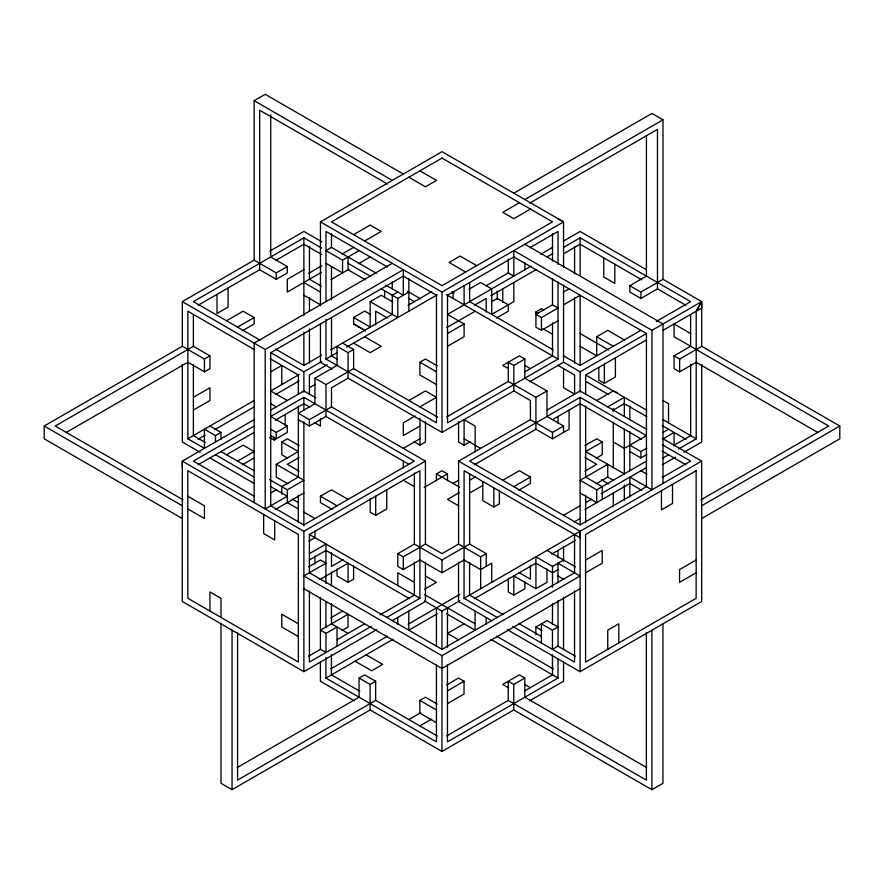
<?xml version="1.0" encoding="UTF-8"?>
<svg xmlns="http://www.w3.org/2000/svg" width="884" height="884" viewBox="0 0 884 884"><rect width="100%" height="100%" fill="white"/><g stroke="black" fill="none" stroke-linecap="round" stroke-linejoin="round"><path stroke-width="1.33" d="M480.675 588.722L480.62 556.854L458.575 544.058L458.575 461.117L580.125 531.295L580.07 537.715L464.1 470.697L464.045 598.313L497.361 617.551M678.757 448.895L696.205 438.829L696.205 311.234L701.675 301.632L663 279.3L640.9 292.063L629.85 285.687L629.85 292.063L640.9 298.438L657.475 288.869L685.885 305.278M696.205 311.234L701.675 301.632L701.73 308.041L662.901 330.395M182.27 518.51L44.2 438.796L44.2 426.033L182.325 346.285L182.325 301.632L254.15 260.161L254.15 100.665L265.2 94.29L403.325 174.037M269.885 251.078L303.875 231.453L321.754 241.774M320.45 305.82L320.45 221.884L442.055 151.672L563.55 221.884L563.55 267.288M321.632 248.084L303.875 237.829L193.375 301.632L260.073 340.141M442.055 158.059L331.5 221.884L442 285.676L552.555 221.851L442 158.081M198.104 305.278L259.675 269.731L276.25 279.3L287.3 272.924L287.3 266.537L270.725 256.968L270.725 114.898M275.465 260.614L303.875 244.216L321.632 254.47M254.15 260.161L276.25 272.924L287.3 266.537M353.6 234.647L370.175 225.077L381.225 231.453L364.65 241.023M303.875 269.731L287.3 279.3L287.3 292.063L321.4 272.371M226.525 320.77L243.1 311.201L254.15 317.577L254.15 323.964L242.315 330.793M308.693 273.333L321.787 265.775M342.02 254.095L353.92 247.222M66.002 432.585L187.85 362.241L204.425 371.81L209.95 368.617L209.95 355.854L193.375 346.285L55.25 426.033L183.021 499.803M331.5 233.73L331.5 247.398L325.975 250.592L342.55 260.161L359.611 250.316M237.575 327.146L254.15 317.577M303.93 295.223L320.45 304.825M330.947 279.62L348.86 269.277M358.418 263.763L370.352 256.868M182.325 346.285L204.425 359.048L209.95 355.854M392.275 263.355L254.15 343.091L254.15 502.587M513.88 193.143L651.95 113.428L663 119.804L663 279.3M182.325 301.632L265.2 349.478L403.325 269.731L403.325 295.245L385.965 285.223M519.35 202.745L502.775 212.315L513.825 218.691L530.4 209.121M524.93 199.519L663 119.804M193.375 397.325L209.95 387.756L209.95 400.518L193.375 410.088M529.704 203.143L657.475 129.373L657.475 288.869M370.175 327.146L370.175 301.632L381.225 295.256L392.861 301.963M365.435 330.793L353.6 323.964L353.6 317.455L364.65 311.069L370.573 314.494M397.8 292.063L392.275 295.245L392.275 314.395L330.715 349.931M270.725 371.81L281.775 365.423L281.775 384.573M370.175 301.632L397.8 317.577L397.8 298.438L408.85 292.063M321.632 355.169L303.875 365.423L275.465 349.025M408.065 305.267L431.79 291.565M558.025 218.691L563.55 221.884L442 292.063L320.45 221.884M254.15 349.478L187.85 311.201L187.85 438.796L253.752 400.75M299.223 374.496L270.725 390.949L287.3 400.518M270.504 352.539L303.875 371.81L321.533 361.611M269.697 437.469L274.117 440.022L287.3 432.409L287.3 426.033L270.725 416.463L303.875 397.325L414.375 461.117L303.875 524.919L270.725 505.781L270.725 352.661L403.325 276.106L436.475 295.245L436.475 422.839L325.975 359.048L337.312 352.495M346.616 347.125L437.26 294.792M198.115 439.249L205.21 435.149M214.69 429.679L253.752 407.126M275.465 394.584L299.19 380.893M327.157 364.738L309.4 374.993L309.4 394.131M491.725 582.335L491.725 563.196L480.62 569.605L464.045 560.036L442 572.766L419.9 560.003L403.325 569.572L397.8 566.39L397.8 553.627L403.325 556.821L425.425 544.058L425.425 461.117L331.5 406.894L309.4 419.657L298.35 413.27L314.925 403.701L314.925 378.186L337.025 365.423L337.025 346.285L348.075 352.672L353.6 349.478L353.6 368.617L437.348 416.972M529.615 247.852L558.025 231.453L558.025 264.261M187.85 438.796L204.425 448.365L204.425 429.226L215.475 435.602L221 432.42L221 439.249M469.039 289.212L480.675 282.493L491.725 288.869L491.725 314.395L513.825 301.632L513.825 282.493M253.83 419.845L182.325 461.117L182.325 467.503M270.504 410.209L303.875 390.949L315.71 397.778M309.4 387.756L315.323 384.341M485.979 285.808L508.62 272.736M540.798 254.161L552.721 247.277M563.439 241.089L580.125 231.453L646.06 269.521M253.752 426.265L193.375 461.117L253.752 495.979M314.925 378.186L325.975 384.562L353.6 368.617M531.185 266.084L447.525 314.395L464.1 323.953L464.1 336.716L447.525 346.285M546.975 256.968L552.898 253.553M563.55 247.398L580.125 237.829L690.625 301.632L656.293 321.456M198.115 464.763L253.752 432.641M275.222 420.254L303.875 403.701L309.4 406.894M458.575 461.117L530.4 419.657L530.4 400.518L513.825 390.949L442 432.409L348.075 378.186L331.5 387.756L331.5 406.894M474.365 305.278L486.2 298.438L486.2 312.107M490.94 295.709L535.925 269.731M563.55 253.785L580.125 244.216L641.74 279.786M226.525 454.741L243.1 445.171L254.15 451.558L237.575 461.128M446.74 327.599L475.15 311.201M491.327 301.864L497.25 298.438L508.3 304.825L508.3 311.201L496.465 318.03M270.327 428.994L276.25 432.409L287.3 426.033M447.525 333.522L464.1 323.953M242.315 464.774L254.15 457.934M287.698 458.166L281.775 454.741L281.775 441.989L287.3 438.796L299.135 445.624M298.35 419.657L309.4 426.033L325.975 416.463L408.85 464.31M436.475 384.562L419.9 374.993L419.9 362.241L425.425 359.048L437.26 365.877M563.55 292.063L569.473 288.648M558.025 320.77L541.45 330.34L535.925 327.146L535.925 311.919L541.45 308.737L543.815 310.096M287.853 483.769L276.25 477.073L276.25 464.31L298.35 451.558L281.775 441.989M552.5 304.814L535.925 314.384L541.45 317.577L558.025 308.008L552.5 304.814L552.5 278.847M299.135 457.481L287.3 464.31L299.135 471.15M563.55 304.825L580.125 295.256L580.125 365.092M408.85 400.518L425.425 390.949L436.475 397.325L419.9 406.894M270.327 493.25L276.25 489.835M629.85 285.687L646.425 276.117L646.425 135.418M269.543 479.581L287.3 489.835L303.875 480.266L276.25 464.31M415.16 416.01L403.325 422.85L403.325 435.602L419.9 426.033M446.74 416.916L508.3 381.38L508.3 362.241L513.825 365.423L524.875 359.048L524.875 378.186L546.975 390.949L546.975 416.463L563.55 426.033L563.55 432.409M275.465 509.427L303.875 493.018M524.875 371.81L552.5 355.854L552.5 322.771M332.285 509.427L320.45 502.587L320.45 496.211L331.5 489.835L348.075 499.405M403.325 448.365L419.955 438.762M558.025 282.029L558.025 359.048L447.525 422.839L447.525 295.245L513.825 256.968L646.425 333.522L646.425 486.642L580.125 524.919L469.625 461.117L580.125 397.325L646.425 435.602L624.325 448.365L613.275 441.978M580.125 346.285L596.7 355.854L596.7 336.716L607.75 330.34L624.325 339.909M413.977 441.691L419.955 445.138L425.48 441.956L425.48 421.657M529.56 381.855L563.55 362.241L563.55 285.178M640.9 330.34L580.125 365.423L563.395 355.777M376.562 629.684L303.875 671.652L182.27 601.44L182.325 461.117L303.875 531.295L425.425 461.117M508.3 381.38L535.925 397.325L546.975 390.949M563.484 362.197L580.125 371.81L646.856 333.279M508.3 259.244L508.3 272.924L513.825 276.106L513.825 250.592L651.95 330.34L701.675 301.632L701.73 346.318L839.8 426.033L839.8 438.796L701.675 518.543M458.575 421.69L458.575 441.989L464.1 445.171L469.99 441.779M646.281 339.986L585.65 374.993L585.65 394.131M309.002 541.096L314.925 537.682L314.925 530.842M436.42 480.686L436.42 473.912L441.945 470.73L447.47 473.912L447.47 480.576M547.307 409.889L580.125 390.949L646.856 429.469M309.4 553.627L325.975 544.058L325.92 583.341M370.175 498.488L370.175 512.156L375.7 515.35L386.75 508.974L386.75 489.835M424.221 487.338L447.47 473.912M598.833 367.843L598.833 380.142L604.358 383.336L615.408 376.949L615.408 357.81M309.4 560.014L325.975 550.445L409.601 598.722M474.365 464.763L535.925 429.226L552.5 438.796L569.075 429.226L569.075 410.088M552.5 419.657L580.125 403.701L641.773 439.293M308.615 566.843L320.45 560.003L325.975 563.196L303.875 575.959L442 655.707L580.07 575.992L557.97 563.23L558.025 582.733M453.05 483.449L458.862 480.1M596.7 400.518L613.275 390.949L617.021 392.496M817.998 432.585L696.205 362.274L679.63 371.844L674.05 368.617L674.05 355.854L690.625 346.285L690.625 314.726M469.625 480.266L475.548 476.841M530.4 419.657L552.5 432.409L563.55 426.033M674.05 355.854L679.63 359.081L701.73 346.318M343.136 559.671L331.5 566.39L331.5 552.721M459.36 492.565L447.525 499.405L458.575 505.781M607.75 406.894L624.325 397.325L624.325 416.121M320.052 579.374L348.075 563.196L348.075 582.335L353.6 579.153L353.6 565.473M469.625 493.018L482.653 485.504M612.49 410.541L624.325 403.712L646.834 416.707M502.775 480.266L519.35 470.697L530.4 477.073L530.4 483.449L518.565 490.288M397.8 553.627L414.375 544.058L442 560.003L469.625 544.058L486.2 553.627L486.2 566.39M513.825 486.642L530.4 477.073M584.865 445.624L596.7 438.796L602.225 441.989L602.225 454.741L596.302 458.166M602.225 441.989L585.65 451.558L624.325 473.879M482.808 481.493L482.808 500.631L493.858 507.018L499.383 503.825L499.383 490.156M330.66 617.916L342.495 611.076M458.575 544.058L442 553.627L425.425 544.058M584.865 471.15L596.7 464.31L584.865 457.481M663 432.42L668.525 429.226M342.097 630.447L348.02 627.032L348.02 614.269L320.45 630.181L325.975 633.375L337.025 626.999L337.025 646.138M629.85 445.171L640.9 451.547L646.823 448.133M663.055 438.829L674.105 432.442L674.105 446.122M596.114 483.791L607.75 477.073L607.75 464.31L580.125 480.266L596.7 489.835L646.823 460.896M629.85 451.547L640.9 457.934L646.823 454.52M308.615 656.16L320.45 649.32L325.975 652.514L325.975 633.375M337.025 639.751L364.65 623.806M380.043 614.921L414.375 595.098L414.375 562.191M424.64 589.175L436.475 582.335L425.425 575.959M480.62 556.854L486.2 553.627M674.393 445.039L690.68 435.635L690.625 364.517M371.357 626.314L309.4 662.083L309.4 590.998M386.75 617.43L419.9 598.291L419.9 470.697L309.4 534.488L309.4 572.766L442 649.32L574.545 572.799L574.545 534.522M563.55 515.35L580.125 505.781M585.705 502.62L591.65 499.195M601.175 493.692L646.392 467.581M663.055 457.967L668.58 454.774M392.054 620.745L425.425 601.474L425.425 562.235M584.943 509.438L630.226 483.294M662.403 464.719L675.509 457.15M683.851 452.332L701.73 442.022L701.73 364.517M574.202 521.958L580.125 518.543M330.66 668.956L387.479 636.149M408.054 624.27L459.757 594.413M662.215 477.526L690.625 461.117L662.215 444.718M325.92 657.563L325.92 678.061L393.06 639.298M437.204 613.816L408.795 630.215L408.795 611.076M441.945 649.607L441.945 611.076L459.757 600.788M464.045 598.313L701.675 461.117L701.675 601.474L580.07 671.685L507.383 629.717M474.31 598.777L535.925 563.196L552.5 572.766L558.025 569.583M551.715 554.08L575.385 540.411M237.277 767.522L359.07 697.211L359.07 678.061L364.595 674.879L375.645 681.255L375.645 700.393L237.575 780.108L237.575 632.513M552.5 587.098L552.5 566.39L563.55 560.003M464.045 623.839L447.47 633.408L458.52 639.784M508.3 578.235L508.3 591.904L513.825 595.098L524.875 588.722L524.875 581.882M359.07 678.061L370.12 684.448L375.645 681.255M513.825 595.098L513.825 575.959L535.925 588.722L546.975 582.335L546.975 568.909M585.65 560.003L602.225 550.434L602.225 563.196L585.65 572.766M700.924 499.836L828.75 426.033L674.05 336.716L674.05 323.964L690.625 333.533M701.675 505.781L839.8 426.033M221 623.806L221 783.301L232.05 789.677L370.12 709.962L441.945 751.433L513.77 709.962L651.895 789.71L662.945 783.334L662.945 623.839M580.07 588.744L442 668.459L303.875 588.711M535.87 634.69L535.87 627.032L546.975 620.612L558.025 626.999L552.445 630.215L541.395 623.839L541.395 642.977M436.42 722.725L419.845 713.156L419.845 700.393L425.37 697.2L437.204 704.04M446.685 684.901L458.52 678.061L464.045 681.255L464.045 694.017L447.47 703.587M447.47 690.824L464.045 681.255M408.795 719.532L420.629 712.703M696.15 560.003L679.575 569.572L679.575 582.335L696.15 572.766M419.845 725.919L431.679 719.079M646.37 632.546L646.37 780.141L508.245 700.393L508.245 681.255L513.77 684.448L524.82 678.061L524.82 697.211L646.668 767.555M446.685 735.941L508.245 700.393M524.82 690.824L552.5 674.846L552.445 654.823M558.025 658.702L558.025 678.039L447.47 741.864L447.47 664.989M529.516 700.879L563.55 681.221L563.55 661.961M419.9 170.844L436.475 180.413L425.425 186.789L408.85 177.22M524.875 244.216L663 323.953L663 483.449M254.15 100.665L392.275 180.413M387.501 184.038L259.675 110.235L259.675 269.731M476.697 265.642L460.122 256.073L449.072 262.46L465.647 272.029M596.7 336.716L613.275 346.285M580.125 333.533L608.535 349.931M535.925 311.919L538.29 313.29M543.03 328.782L552.5 334.251M663 400.518L668.525 403.712L668.525 422.85M553.251 349.909L469.625 301.632L469.625 282.493M452.022 291.731L454.243 293.013M446.42 294.615L558.025 359.048M586.048 375.225L646.823 410.32M663 419.657L696.205 438.829M387.535 267.001L325.975 231.453L325.975 301.632M557.605 365.18L574.6 374.993L574.6 394.131L563.55 387.756L563.55 368.617M586.048 381.601L608.535 394.596M662.238 425.602L685.94 439.282M331.279 247.277L376.562 273.421M407.546 291.311L420.662 298.88M524.875 359.048L519.35 355.854L502.775 365.423L508.698 368.849M662.348 438.42L701.675 461.117M347.677 263.123L370.175 276.117M408.452 298.217L414.375 301.632M524.477 365.202L530.4 368.617M347.677 269.51L365.435 279.753M381.225 288.869L397.8 298.438M662.215 451.094L685.885 464.763M325.975 263.355L342.55 272.924L342.55 260.161M387.535 318.03L375.7 311.201L375.7 324.87M321.29 286.107L309.455 279.267L309.455 246.459M640.9 470.697L646.823 474.111M303.875 282.493L320.45 292.063M353.6 317.455L370.175 327.025M353.6 323.831L365.435 330.671M419.9 362.241L436.475 371.81M629.85 483.449L641.685 490.288M364.65 336.716L381.225 346.285L370.175 352.672L353.6 343.103M607.352 476.841L613.275 480.266M601.44 479.802L608.535 483.913M342.55 343.103L353.6 349.478M580.125 493.018L596.7 502.587L596.7 489.835M337.025 359.048L331.5 355.854L331.5 317.577M464.1 438.796L480.675 448.365M332.285 369.07L320.45 362.241L320.45 323.71M269.94 358.595L298.35 374.993L298.35 394.131M436.42 473.912L459.68 487.283M546.975 550.445L575.385 566.843M314.527 422.618L320.45 426.033L320.45 418.375M270.327 403.48L276.25 406.894M403.325 480.266L414.375 486.642M552.5 566.39L535.925 556.821L535.925 588.722M557.97 575.992L563.893 579.407M518.764 572.434L530.4 579.153L530.4 565.473M270.327 435.381L276.25 438.796L276.25 432.409M209.95 426.033L221 432.42M320.45 496.211L337.025 505.781M535.87 627.032L541.793 630.447M205.21 442.442L193.375 435.602L193.375 364.517M221 451.558L254.15 470.697M502.886 614.369L469.57 595.131L469.625 562.29M518.565 623.353L541.052 636.336M575.418 656.237L557.97 646.171L552.445 649.353L552.445 630.215M215.475 454.741L254.548 477.305M269.94 486.189L287.3 496.211L265.2 508.974L265.2 349.478M292.427 499.173L298.35 502.587M512.831 626.491L574.545 662.116L574.545 591.031M200.204 452.31L182.325 441.989L182.325 364.484M209.729 457.813L253.83 483.261M287.189 502.532L297.919 508.72M303.875 512.156L314.925 518.543M491.891 620.778L458.52 601.507L458.52 562.268M414.375 582.335L397.8 572.766L397.8 585.528M424.552 594.589L474.752 623.585M496.465 636.115L553.285 668.923M309.345 534.455L419.9 598.291M424.552 600.976L441.945 611.076M446.597 613.761L475.15 630.193M490.885 639.331L558.025 678.039M524.82 678.061L519.295 674.879L502.72 684.448L508.643 687.862M348.075 582.335L337.025 575.959L337.025 569.119M524.422 684.216L530.345 687.641M187.85 496.211L204.425 505.781L204.425 518.543L187.85 508.974M44.2 426.033L182.27 505.747M348.075 633.375L331.5 623.806L331.445 603.695M366.142 654.845L382.717 664.414L371.667 670.79L355.092 661.221M298.35 623.806L281.775 614.236L281.775 626.999L298.35 636.568M419.845 700.393L436.42 709.962M359.854 691.277L331.445 674.879L331.445 654.37M375.645 700.393L437.293 735.985M325.92 678.061L436.42 741.864L436.42 664.448M354.385 700.879L320.395 681.255L320.395 661.994M679.63 359.081L679.63 371.844M672.503 484.344L672.503 503.482L661.453 509.858L661.453 490.719M651.95 330.34L651.95 489.835L629.85 477.073L629.85 497.073M651.895 630.215L651.895 789.71M640.9 292.063L640.9 298.438M640.9 451.547L640.9 457.934M629.85 406.032L629.85 419.834M629.85 431.502L629.85 470.863M624.325 429.226L624.325 474.056M624.325 485.095L624.325 500.267M618.8 642.944L618.8 623.806L607.75 630.181L607.75 649.32M614.822 264.25L614.822 283.388L603.772 277.001L603.772 257.863M613.275 408.364L613.275 411.126M613.275 422.154L613.275 467.68M613.275 492.51L613.275 506.3M604.358 364.197L604.358 383.336M602.225 499.405L602.225 486.642L585.65 477.073L585.65 405.988M585.65 495.305L585.65 522.643M580.125 237.829L580.125 275.653M580.125 371.81L580.125 392.198M580.125 397.325L580.125 524.919M580.125 531.295L580.07 671.685M574.6 246.492L574.6 273.83M574.6 297.532L574.6 363.147M563.55 546.378L563.55 561.506M563.55 597.286L563.55 649.574M558.025 416.463L558.025 423.303M558.025 550.964L558.025 557.87M558.025 600.689L558.025 646.27M552.5 233.73L552.5 261.067M552.5 432.409L552.5 438.796M552.5 603.584L552.445 624.292M541.45 317.577L541.45 330.34M535.925 397.325L535.925 429.226M524.875 262.891L524.875 269.731M513.825 365.423L513.825 390.949M513.77 684.448L513.77 709.962M502.775 288.869L502.775 302.538M497.25 291.145L497.25 299.356M493.858 487.869L493.858 507.018M486.145 617.463L486.145 624.292M475.15 451.89L475.15 426.033L464.1 419.657L464.1 445.171M475.095 611.076L475.095 630.215M469.625 473.879L469.625 544.058M464.1 285.676L464.1 304.825M453.05 291.609L453.05 298.438M447.47 607.894L447.47 647.32M442 292.063L442 432.409M442 560.003L442 572.766M442 655.707L441.945 751.433M436.42 607.894L436.42 646.513M419.955 418.254L419.955 445.138M414.375 472.973L414.375 544.058M408.85 278.394L408.85 311.201M403.325 461.128L403.325 467.956M403.325 556.821L403.325 569.572M397.745 617.463L397.745 624.292M392.275 282.029L392.275 288.869M384.617 290.825L384.617 297.665M375.7 496.211L375.7 515.35M370.12 684.448L370.12 709.962M348.075 256.968L348.075 269.731M348.075 352.672L348.075 378.186M331.5 266.537L331.5 299.809M331.445 571.893L331.445 585.562M325.975 319.4L325.975 359.048M325.975 384.562L325.975 416.463M325.92 601.507L325.92 627.485M320.395 597.319L320.395 649.607M314.925 556.147L314.925 564.202M309.455 297.499L309.455 311.168M309.455 328.936L309.455 363.114M309.4 419.657L309.4 426.033M303.875 237.829L303.875 315.754M303.875 332.163L303.875 364.97M303.875 371.81L303.875 392.198M303.875 397.325L303.875 410.088M303.875 421.889L303.875 525.836M303.875 531.295L303.875 671.652M298.35 405.988L298.35 477.073L281.775 486.642L281.775 494.3M298.295 495.272L298.295 522.61M287.3 489.835L287.3 502.587M285.167 414.508L285.167 425.447M276.25 272.924L276.25 279.3M274.703 520.831L274.703 539.98L263.653 533.593L263.653 514.455M274.117 437.293L274.117 440.022M232.05 630.181L232.05 789.677M228.072 287.974L228.072 307.113L217.022 313.5L217.022 294.361M221 617.43L221 598.291L209.95 591.904L209.95 611.043M215.475 435.602L215.475 442.442M204.425 359.048L204.425 371.81M193.375 314.848L193.375 346.285M696.15 470.697L585.595 534.522L585.595 662.116L696.15 598.291L696.15 470.697M298.35 534.488L187.795 470.664L187.85 598.291L298.35 662.083L298.35 534.488"/></g></svg>
